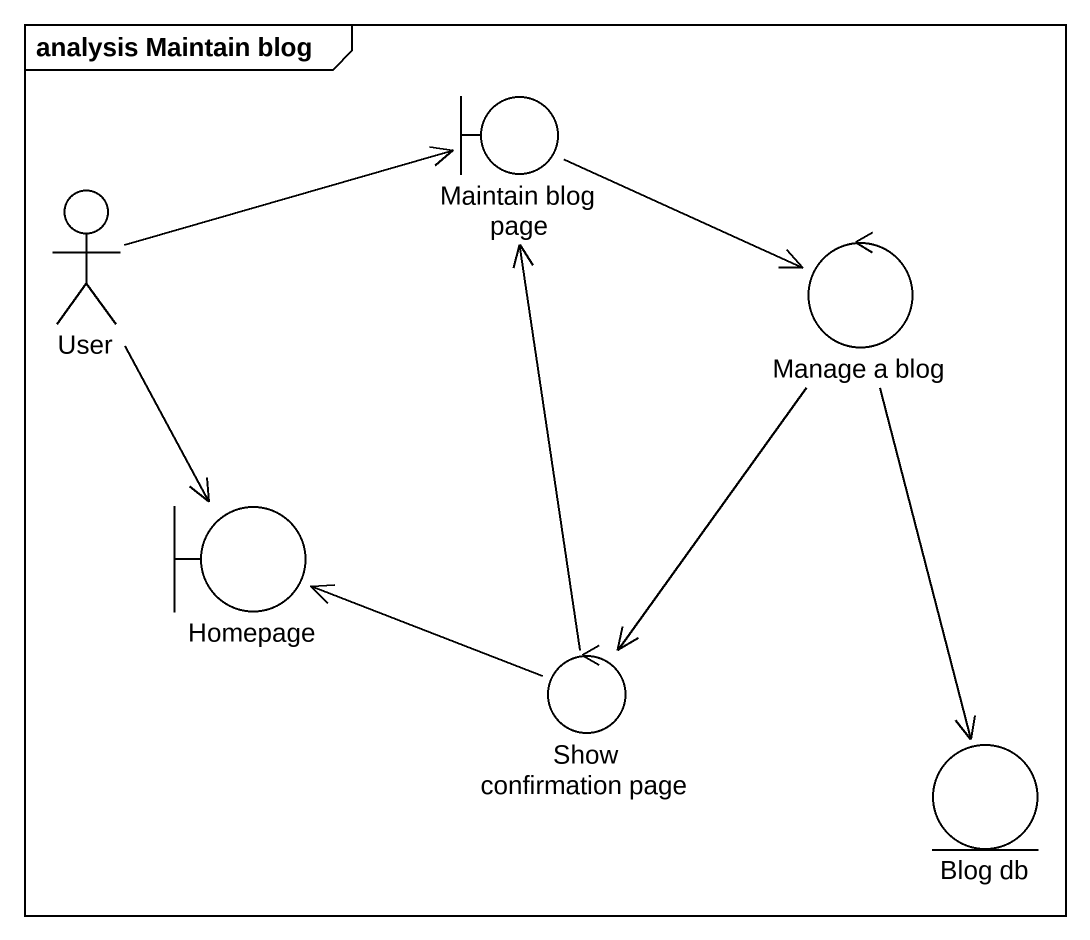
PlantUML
@startuml
mainframe analysis Maintain blog
boundary "Maintain blog page" as Maintain_blog_page
actor User
control "Manage a blog" as Manage_a_blog
boundary Homepage
control "Show confirmation page" as Show_confirmation_page
entity "Blog db" as Blog_db
Maintain_blog_page -right-> Manage_a_blog
User -right-> Maintain_blog_page
User --> Homepage
Manage_a_blog --> Show_confirmation_page
Manage_a_blog --> Blog_db
Show_confirmation_page -up-> Maintain_blog_page
Show_confirmation_page -left-> Homepage
@enduml
